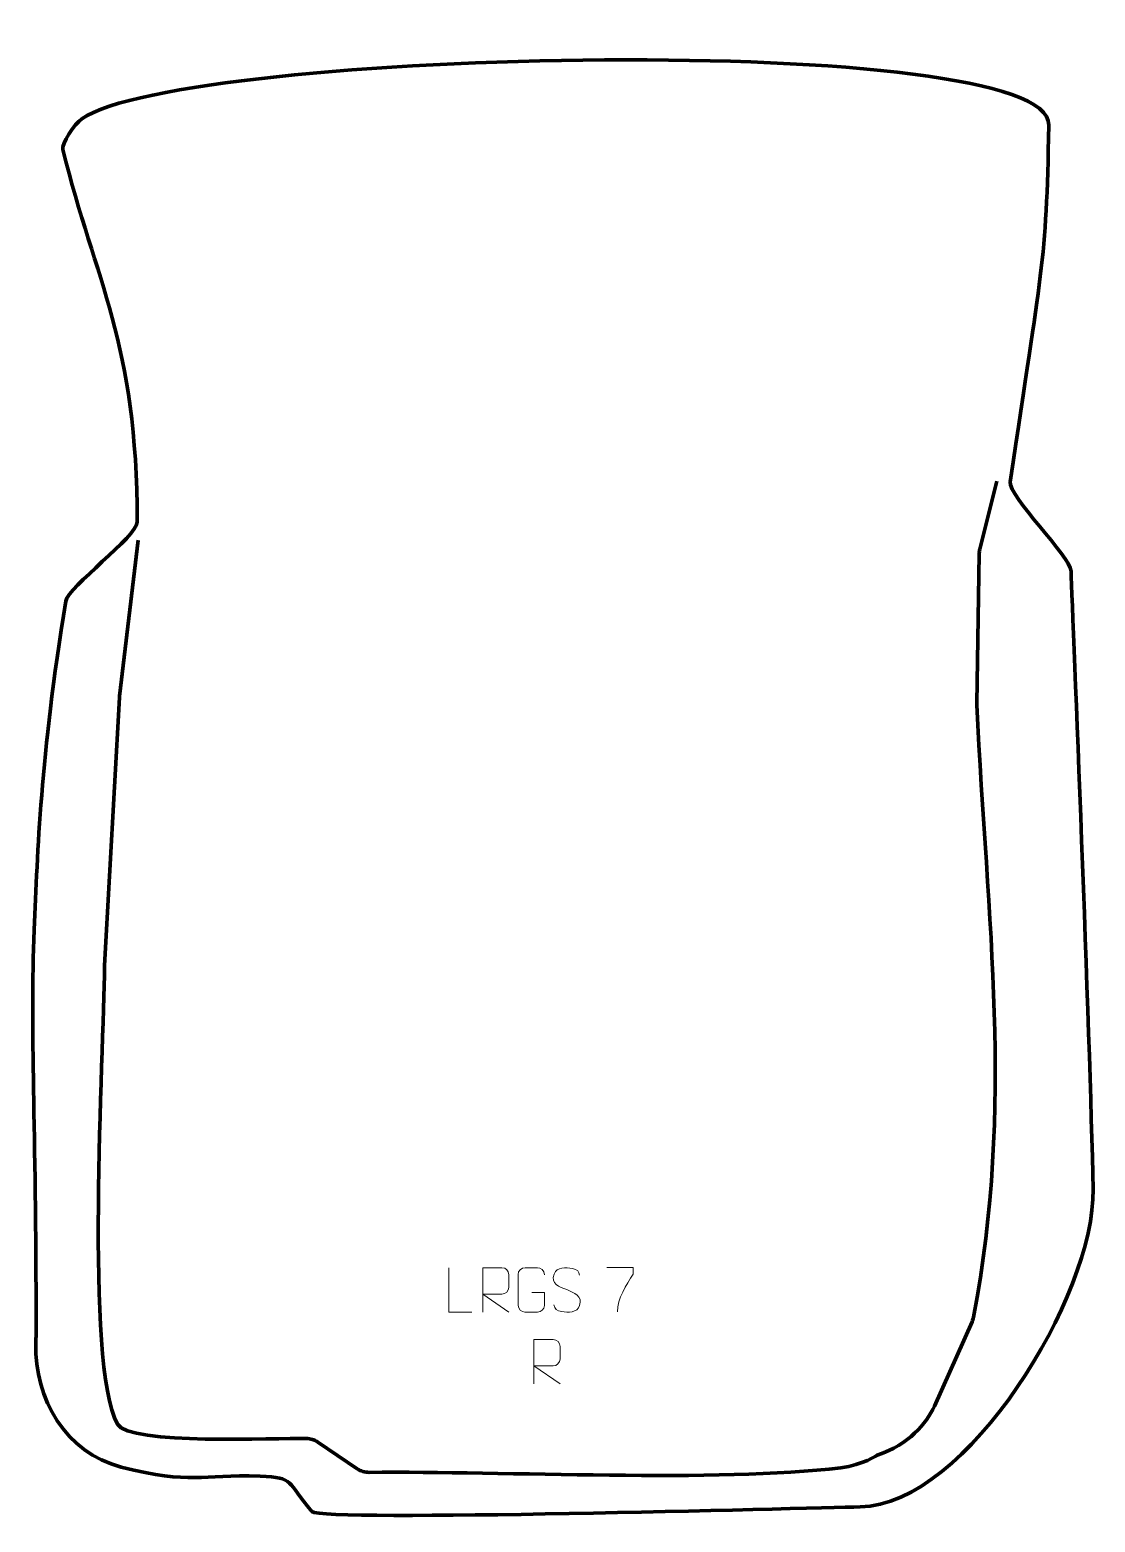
# Model space of a CAD drawing. Header units: millimetres. Extents: x 1077 to 1676, y 40 to 881.
import ezdxf

# ---------------------------------------------------------------- set-up
doc = ezdxf.new("R2010")
doc.units = ezdxf.units.MM
doc.header["$MEASUREMENT"] = 0
doc.layers.add('layer 1', color=7, linetype='Continuous')
doc.layers.add('layer 2', color=7, linetype='Continuous')

msp = doc.modelspace()

# ---------------------------------------------------------------- linework, layer by layer
at = {"layer": 'layer 1', "color": 230, "lineweight": 200}
msp.add_open_spline([(1650.3112, 826.9055), (1648.8512, 747.2583), (1646.2249, 746.7342), (1628.5971, 626.17), (1628.5971, 626.17), (1627.396, 617.9546), (1662.5355, 584.0056), (1662.8201, 575.8566), (1662.8201, 575.8566), (1663.8529, 546.2879), (1673.4789, 317.0708), (1675.2164, 227.7772), (1675.2164, 227.7772), (1676.3778, 168.0834), (1604.0326, 49.8699), (1544.06, 48.9055), (1544.06, 48.9055), (1513.5292, 48.4145), (1240.7436, 40.3398), (1235.5111, 46.3834), (1235.5111, 46.3834), (1220.8658, 63.2986), (1226.3413, 65.4359), (1206.2712, 66.1904), (1206.2712, 66.1904), (1171.9718, 67.48), (1168.4765, 61.1894), (1128.1592, 71.3643), (1128.1592, 71.3643), (1096.8974, 79.2543), (1079.2191, 109.8093), (1080.0619, 140.9297), (1080.0619, 140.9297), (1080.1279, 143.3697), (1080.1879, 146.1783), (1080.1904, 149.4795), (1080.1904, 149.4795), (1080.2819, 266.088), (1076.6799, 316.2973), (1079.1536, 373.8617), (1079.1536, 373.8617), (1081.1016, 419.1919), (1082.4612, 469.2181), (1096.8763, 558.9042), (1096.8763, 558.9042), (1098.1598, 566.89), (1137.1024, 595.3465), (1137.1024, 603.5869), (1137.1024, 603.5869), (1137.1024, 704.8866), (1113.6767, 738.4106), (1095.231, 813.2712), (1095.231, 813.2712), (1094.4993, 816.2407), (1101.6918, 827.6344), (1105.8724, 830.4928), (1105.8724, 830.4928), (1163.6406, 869.9896), (1651.295, 880.5788), (1650.3112, 826.9055)], degree=3, knots=[0, 0, 0, 0, 0.0625, 0.0625, 0.0625, 0.0625, 0.125, 0.125, 0.125, 0.125, 0.1875, 0.1875, 0.1875, 0.1875, 0.25, 0.25, 0.25, 0.25, 0.3125, 0.3125, 0.3125, 0.3125, 0.375, 0.375, 0.375, 0.375, 0.4375, 0.4375, 0.4375, 0.4375, 0.5, 0.5, 0.5, 0.5, 0.5625, 0.5625, 0.5625, 0.5625, 0.625, 0.625, 0.625, 0.625, 0.6875, 0.6875, 0.6875, 0.6875, 0.75, 0.75, 0.75, 0.75, 0.8125, 0.8125, 0.8125, 0.8125, 0.875, 0.875, 0.875, 0.875, 1, 1, 1, 1], dxfattribs=at)
at = {"layer": 'layer 1', "color": 250, "lineweight": 9}
for points, knots in [([(1325.4293, 158.5939), (1325.4293, 158.5939), (1312.4802, 158.5939), (1312.4802, 158.5939), (1312.4802, 158.5939), (1312.4802, 158.5939), (1312.4802, 183.5475), (1312.4802, 183.5475)], [0, 0, 0, 0, 0.33333333, 0.33333333, 0.33333333, 0.33333333, 1, 1, 1, 1]), ([(1331.6227, 158.594), (1331.6227, 158.594), (1331.6227, 183.5475), (1331.6227, 183.5475), (1331.6227, 183.5475), (1335.2175, 183.5475), (1338.813, 183.5475), (1342.4082, 183.5475), (1342.4082, 183.5475), (1344.7335, 183.5098), (1346.2908, 182.0198), (1346.2867, 179.6534), (1346.2867, 179.6534), (1346.2863, 177.6179), (1346.2863, 174.5585), (1346.2867, 172.5225), (1346.2867, 172.5225), (1346.2802, 170.647), (1344.4679, 168.7052), (1342.4584, 168.6861), (1342.4584, 168.6861), (1342.4584, 168.6861), (1331.6227, 168.6861), (1331.6227, 168.6861), (1331.6227, 168.6861), (1331.6227, 168.6861), (1346.2774, 158.594), (1346.2774, 158.594)], [0, 0, 0, 0, 0.125, 0.125, 0.125, 0.125, 0.25, 0.25, 0.25, 0.25, 0.375, 0.375, 0.375, 0.375, 0.5, 0.5, 0.5, 0.5, 0.625, 0.625, 0.625, 0.625, 0.75, 0.75, 0.75, 0.75, 1, 1, 1, 1]), ([(1359.2097, 169.5797), (1359.2097, 169.5797), (1366.3778, 169.5797), (1366.3778, 169.5797), (1366.3778, 169.5797), (1366.3778, 169.5797), (1366.3778, 162.4116), (1366.3778, 162.4116), (1366.3778, 162.4116), (1366.2381, 160.0882), (1364.5609, 158.6086), (1362.4131, 158.5978), (1362.4131, 158.5978), (1360.0813, 158.5982), (1357.7493, 158.5982), (1355.4178, 158.5978), (1355.4178, 158.5978), (1353.4929, 158.4924), (1351.5207, 160.3769), (1351.5319, 162.3942), (1351.5319, 162.3942), (1351.5323, 168.1643), (1351.5323, 173.934), (1351.5319, 179.7033), (1351.5319, 179.7033), (1351.5361, 181.8414), (1353.2829, 183.5606), (1355.4352, 183.5472), (1355.4352, 183.5472), (1357.7609, 183.5472), (1360.087, 183.5472), (1362.4131, 183.5472), (1362.4131, 183.5472), (1364.3598, 183.5826), (1366.3512, 182.0911), (1366.3778, 179.6534)], [0, 0, 0, 0, 0.1, 0.1, 0.1, 0.1, 0.2, 0.2, 0.2, 0.2, 0.3, 0.3, 0.3, 0.3, 0.4, 0.4, 0.4, 0.4, 0.5, 0.5, 0.5, 0.5, 0.6, 0.6, 0.6, 0.6, 0.7, 0.7, 0.7, 0.7, 0.8, 0.8, 0.8, 0.8, 1, 1, 1, 1]), ([(1378.9603, 171.2446), (1374.712, 172.715), (1369.8039, 174.5108), (1371.809, 180.0311), (1371.809, 180.0311), (1373.3125, 184.171), (1378.5261, 183.7825), (1382.1297, 183.1814), (1382.1297, 183.1814), (1384.9903, 182.7042), (1385.855, 181.491), (1386.1656, 179.4069)], [0, 0, 0, 0, 0.25, 0.25, 0.25, 0.25, 0.5, 0.5, 0.5, 0.5, 1, 1, 1, 1]), ([(1401.5523, 183.7239), (1401.5523, 183.7239), (1416.3684, 183.7239), (1416.3684, 183.7239), (1416.3684, 183.7239), (1416.3681, 182.4743), (1416.3681, 181.2247), (1416.3684, 179.9749), (1416.3684, 179.9749), (1412.374, 173.9778), (1407.4588, 166.1442), (1407.4588, 158.7654)], [0, 0, 0, 0, 0.25, 0.25, 0.25, 0.25, 0.5, 0.5, 0.5, 0.5, 1, 1, 1, 1]), ([(1378.9603, 171.2445), (1382.9789, 169.5978), (1388.0084, 167.7095), (1386.1744, 162.3492), (1386.1744, 162.3492), (1384.7146, 158.0828), (1379.8038, 158.3395), (1376.0777, 158.8942), (1376.0777, 158.8942), (1373.3277, 159.304), (1372.1068, 160.5175), (1371.7288, 162.6297)], [0, 0, 0, 0, 0.25, 0.25, 0.25, 0.25, 0.5, 0.5, 0.5, 0.5, 1, 1, 1, 1]), ([(1360.4811, 118.1711), (1360.4811, 118.1711), (1360.4811, 143.1246), (1360.4811, 143.1246), (1360.4811, 143.1246), (1364.0759, 143.1246), (1367.6714, 143.1246), (1371.2666, 143.1246), (1371.2666, 143.1246), (1373.5919, 143.0869), (1375.1492, 141.5969), (1375.1451, 139.2305), (1375.1451, 139.2305), (1375.1447, 137.195), (1375.1447, 134.1356), (1375.1451, 132.0996), (1375.1451, 132.0996), (1375.1386, 130.2241), (1373.3263, 128.2823), (1371.3168, 128.2632), (1371.3168, 128.2632), (1371.3168, 128.2632), (1360.4811, 128.2632), (1360.4811, 128.2632), (1360.4811, 128.2632), (1360.4811, 128.2632), (1375.1358, 118.1711), (1375.1358, 118.1711)], [0, 0, 0, 0, 0.125, 0.125, 0.125, 0.125, 0.25, 0.25, 0.25, 0.25, 0.375, 0.375, 0.375, 0.375, 0.5, 0.5, 0.5, 0.5, 0.625, 0.625, 0.625, 0.625, 0.75, 0.75, 0.75, 0.75, 1, 1, 1, 1])]:
    msp.add_open_spline(points, degree=3, knots=knots, dxfattribs=at)
at = {"layer": 'layer 2', "color": 142, "lineweight": 200}
msp.add_open_spline([(1137.7333, 593.2764), (1137.7333, 593.2764), (1127.1955, 505.4614), (1127.1955, 505.4614), (1127.1955, 505.4614), (1127.1636, 505.1954), (1127.1436, 504.9679), (1127.1287, 504.7004), (1127.1287, 504.7004), (1127.1287, 504.7004), (1118.7, 353.6866), (1118.7, 353.6866), (1118.7, 353.6866), (1118.6883, 353.4769), (1118.6828, 353.2979), (1118.6816, 353.0879), (1118.6816, 353.0879), (1118.3917, 303.3699), (1107.4491, 129.2937), (1125.9272, 95.5993), (1125.9272, 95.5993), (1132.5111, 83.5935), (1215.7105, 87.7922), (1232.2653, 87.4633), (1232.2653, 87.4633), (1234.6795, 87.4153), (1236.7392, 86.7629), (1238.7406, 85.4119), (1238.7406, 85.4119), (1238.7406, 85.4119), (1260.9276, 70.4356), (1260.9276, 70.4356), (1260.9276, 70.4356), (1263.0351, 69.013), (1265.2253, 68.3557), (1267.7679, 68.3825), (1267.7679, 68.3825), (1343.6983, 69.1838), (1463.7536, 62.5347), (1533.2515, 70.9615), (1533.2515, 70.9615), (1545.4375, 72.439), (1553.7799, 78.1669), (1554.2089, 78.31), (1554.2089, 78.31), (1571.2619, 83.9998), (1581.4246, 95.6496), (1585.9177, 105.7249), (1585.9177, 105.7249), (1585.9177, 105.7249), (1607.0669, 153.1502), (1607.0669, 153.1502), (1607.0669, 153.1502), (1607.4625, 154.0373), (1607.7123, 154.8333), (1607.8944, 155.7873), (1607.8944, 155.7873), (1630.7834, 275.6843), (1615.5464, 378.16), (1609.7681, 500.4673), (1609.7681, 500.4673), (1609.7555, 500.7346), (1609.752, 500.9627), (1609.7564, 501.2303), (1609.7564, 501.2303), (1609.7564, 501.2303), (1611.1386, 585.5491), (1611.1386, 585.5491), (1611.1386, 585.5491), (1611.1544, 586.5108), (1611.262, 587.3297), (1611.4953, 588.2628), (1611.4953, 588.2628), (1611.4953, 588.2628), (1621.039, 626.4376), (1621.039, 626.4376)], degree=3, knots=[0, 0, 0, 0, 0.05, 0.05, 0.05, 0.05, 0.1, 0.1, 0.1, 0.1, 0.15, 0.15, 0.15, 0.15, 0.2, 0.2, 0.2, 0.2, 0.25, 0.25, 0.25, 0.25, 0.3, 0.3, 0.3, 0.3, 0.35, 0.35, 0.35, 0.35, 0.4, 0.4, 0.4, 0.4, 0.45, 0.45, 0.45, 0.45, 0.5, 0.5, 0.5, 0.5, 0.55, 0.55, 0.55, 0.55, 0.6, 0.6, 0.6, 0.6, 0.65, 0.65, 0.65, 0.65, 0.7, 0.7, 0.7, 0.7, 0.75, 0.75, 0.75, 0.75, 0.8, 0.8, 0.8, 0.8, 0.85, 0.85, 0.85, 0.85, 0.9, 0.9, 0.9, 0.9, 1, 1, 1, 1], dxfattribs=at)

doc.saveas('drawing.dxf')
